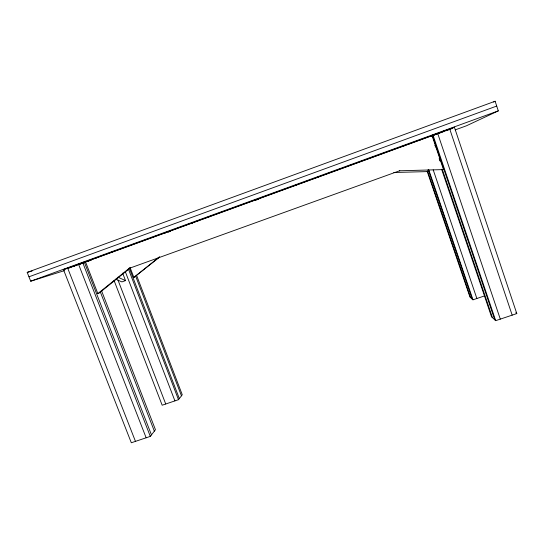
<?xml version="1.0" encoding="UTF-8"?>
<svg xmlns="http://www.w3.org/2000/svg" width="544" height="544" viewBox="0 0 544 544"><rect width="100%" height="100%" fill="white"/><g stroke="black" fill="none" stroke-linecap="round" stroke-linejoin="round"><path stroke-width="0.82" d="M151.463 434.901L84.293 262.106L63.471 269.6L131.315 442.762L150.314 436.397L155.448 429.706L101.442 290.496M114.05 280.48L162.166 405.212L178.493 399.677L182.267 394.767L136.564 275.325M97.852 293.61L129.071 268.41L130.363 267.9L99.321 292.951L97.852 293.61L85.469 261.752L432.004 135.544L443.51 169.585L442.898 169.667M130.274 268.049L133.872 277.44L159.419 256.89M159.712 257.033L133.872 277.44M407.293 144.643L407.68 144.405M408.592 144.167L408.993 143.929M420.315 139.896L420.791 139.631M421.627 139.42L422.103 139.148M493.639 102.041L495.128 101.238L498.297 110.881L466.405 125.807L455.226 129.873M435.03 134.715L437.655 133.314L500.303 319.117M446.733 130.451L449.704 128.928L512.176 315.139M451.296 128.792L454.403 127.214L516.8 313.589L495.7 320.661L491.538 316.839L441.612 169.252M192.134 222.952L192.889 222.68L192.175 222.938M296.412 184.967L296.058 185.103L296.82 184.831M79.968 263.969L79.533 264.132M111.976 252.151L112.336 252.015M434.778 145.642L435.343 145.404M435.214 146.941L435.785 146.717M213.595 215.145L213.078 215.322L213.506 215.179M443.299 131.301C442.306 131.689 444.455 130.866 443.401 131.281M441.034 132.471L441.578 132.28L441.238 132.41M64.518 270.599L30.695 281.207L27.2 272.394L495.128 101.238M28.948 276.801L496.713 106.06M30.695 281.207L498.297 110.881M454.403 127.214L432.419 135.32L494.768 319.804M69.414 267.764L451.962 128.452M73.379 266.41L89.787 260.433L82.715 262.589L150.314 436.397M443.156 131.757L430.488 136.367L432.976 135.021L495.7 320.661M445.903 130.75L448.215 129.914M83.021 263.085L85.048 262.351M168.205 232.098L170.279 231.336M254.952 200.484L258.658 199.158M434.037 134.864L433.69 134.987L434.132 134.817M111.935 252.151L111.595 252.287L112.316 252.022M129.071 268.41L399.786 170.714L399.446 170.789L443.51 169.585M122.645 273.136L125.521 280.609L121.917 281.908L115.797 279.194M427.19 171.34L469.962 297.065L472.974 299.826L484.616 295.882M63.471 269.6L70.278 267.498M74.385 266.002L67.667 268.07L135.463 441.374M79.852 264.139L82.11 263.446M84.878 262.174L78.499 264.126L146.152 437.791M87.339 261.372L91.344 260.148M95.649 258.046L97.138 257.591M107.624 253.681L109.045 253.259M27.2 272.394L32.089 271.014M164.057 233.315L165.437 232.927M168.286 231.778L170.313 231.214M196.969 221.143L197.866 220.912M195.731 221.592L196.636 221.36M439.756 158.474L439.164 158.624L439.967 160.99M208.066 217.104L208.896 216.893M209.304 216.648L210.127 216.444M439.606 159.922L440.198 159.78M257.672 199.22L258.801 199.009M428.114 171.618L428.556 171.564L428.019 169.993M393.768 172.502L428.556 171.564M117.953 277.188L125.521 280.609M515.732 312.78L516.8 313.589M100.259 291.781L154.346 431.14M117.953 279.976L165.73 404.008M135.762 276.44L181.458 395.821M129.248 267.866L179.336 398.582M128.404 269.008L178.493 399.677M125.399 271.891L174.916 400.894M433.214 169.857L476.87 298.506M428.726 169.667L472.974 299.826M428.332 169.878L472.301 299.207M427.57 171.136L470.608 297.656M442.435 169.823L492.429 317.655M403.192 146.084L403.947 145.812L403.192 146.084M450.078 129.016L450.69 128.785L450.078 129.016M69.081 267.764L69.816 267.505L69.136 267.743M73.569 265.962L74.304 265.703L73.624 265.941M83.81 262.398L84.531 262.147L83.81 262.398M317.662 177.235L318.376 176.977L317.662 177.235"/></g></svg>
